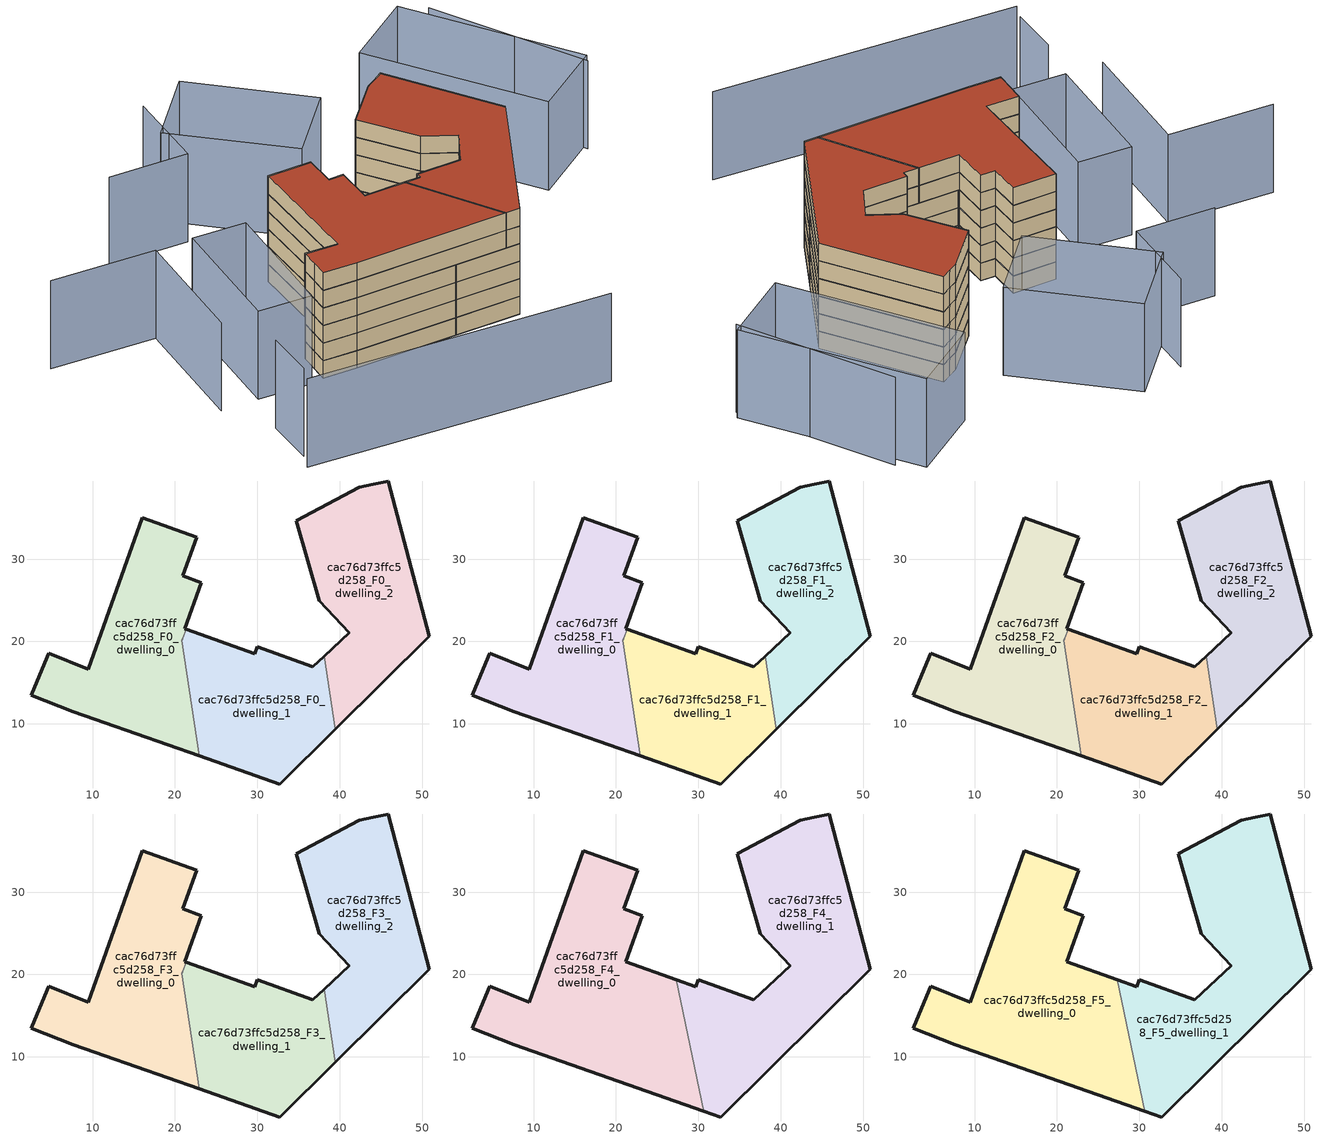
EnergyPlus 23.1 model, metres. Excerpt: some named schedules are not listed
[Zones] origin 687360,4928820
cac76d73ffc5d258_F0_dwelling_0
 floor ground (EU_floor_Construction): 22.94,6.12 20.85,20.14 20.93,20.35 20.93,20.36 20.95,20.41 21.35,21.48 21.33,21.49 21.19,21.54 23.19,27.16 20.95,27.96 22.64,32.68 16.05,35.04 9.48,16.62 4.65,18.58 3.6,15.98 2.56,13.47 7.65,11.48 z0
 wall outside (EU_wall_Construction): 22.94,6.12 7.65,11.48 2.56,13.47 3.6,15.98 4.65,18.58 9.48,16.62 16.05,35.04 22.64,32.68 20.95,27.96 23.19,27.16 21.19,21.54 21.33,21.49 21.35,21.48 z0:3
 wall to cac76d73ffc5d258_F0_dwelling_1 (EU_wall_Construction): 21.35,21.48 20.95,20.41 20.93,20.36 20.93,20.35 / 20.92,20.34 20.85,20.14 22.94,6.12 z0:3
cac76d73ffc5d258_F0_dwelling_1
 floor ground (EU_floor_Construction): 39.44,9.34 38.12,18.23 36.76,16.96 30.01,19.37 29.7,18.5 21.35,21.48 20.95,20.41 20.93,20.36 20.92,20.34 20.85,20.14 22.94,6.12 32.72,2.7 z0
 wall outside (EU_wall_Construction): 39.44,9.34 32.72,2.7 22.94,6.12 / 21.36,21.48 29.7,18.5 30.01,19.37 36.76,16.96 38.12,18.23 z0:3
 wall to cac76d73ffc5d258_F0_dwelling_2 (EU_wall_Construction): 38.12,18.23 39.44,9.34 z0:3
cac76d73ffc5d258_F0_dwelling_2
 floor ground (EU_floor_Construction): 50.87,20.63 45.91,39.49 44.06,39.09 42.37,38.74 34.74,34.66 37.51,24.95 41.14,21.07 38.12,18.23 39.44,9.34 z0
 wall outside (EU_wall_Construction): 38.12,18.23 41.14,21.07 37.51,24.95 34.74,34.66 42.37,38.74 44.06,39.09 45.91,39.49 50.87,20.63 39.44,9.34 z0:3
cac76d73ffc5d258_F1_dwelling_0
 floor to cac76d73ffc5d258_F0_dwelling_0 (EU_floor_Construction): 22.94,6.12 20.85,20.14 20.93,20.35 20.93,20.36 20.95,20.41 21.35,21.48 21.33,21.49 21.19,21.54 23.19,27.16 20.95,27.96 22.64,32.68 16.05,35.04 9.48,16.62 4.65,18.58 3.6,15.98 2.56,13.47 7.65,11.48 z3
 wall outside (EU_wall_Construction): 22.94,6.12 7.65,11.48 2.56,13.47 3.6,15.98 4.65,18.58 9.48,16.62 16.05,35.04 22.64,32.68 20.95,27.96 23.19,27.16 21.19,21.54 21.33,21.49 21.35,21.48 z3:6
 wall to cac76d73ffc5d258_F1_dwelling_1 (EU_wall_Construction): 21.35,21.48 20.95,20.41 20.93,20.36 20.93,20.35 / 20.92,20.34 20.85,20.14 22.94,6.12 z3:6
cac76d73ffc5d258_F1_dwelling_1
 floor to cac76d73ffc5d258_F0_dwelling_1 (EU_floor_Construction): 39.44,9.34 38.12,18.23 36.76,16.96 30.01,19.37 29.7,18.5 21.35,21.48 20.95,20.41 20.93,20.36 20.92,20.34 20.85,20.14 22.94,6.12 32.72,2.7 z3
 wall outside (EU_wall_Construction): 39.44,9.34 32.72,2.7 22.94,6.12 / 21.36,21.48 29.7,18.5 30.01,19.37 36.76,16.96 38.12,18.23 z3:6
 wall to cac76d73ffc5d258_F1_dwelling_2 (EU_wall_Construction): 38.12,18.23 39.44,9.34 z3:6
cac76d73ffc5d258_F1_dwelling_2
 floor to cac76d73ffc5d258_F0_dwelling_2 (EU_floor_Construction): 50.87,20.63 45.91,39.49 44.06,39.09 42.37,38.74 34.74,34.66 37.51,24.95 41.14,21.07 38.12,18.23 39.44,9.34 z3
 wall outside (EU_wall_Construction): 38.12,18.23 41.14,21.07 37.51,24.95 34.74,34.66 42.37,38.74 44.06,39.09 45.91,39.49 50.87,20.63 39.44,9.34 z3:6
cac76d73ffc5d258_F2_dwelling_0
 floor to cac76d73ffc5d258_F1_dwelling_0 (EU_floor_Construction): 22.94,6.12 20.85,20.14 20.93,20.35 20.93,20.36 20.95,20.41 21.35,21.48 21.33,21.49 21.19,21.54 23.19,27.16 20.95,27.96 22.64,32.68 16.05,35.04 9.48,16.62 4.65,18.58 3.6,15.98 2.56,13.47 7.65,11.48 z6
 wall outside (EU_wall_Construction): 22.94,6.12 7.65,11.48 2.56,13.47 3.6,15.98 4.65,18.58 9.48,16.62 16.05,35.04 22.64,32.68 20.95,27.96 23.19,27.16 21.19,21.54 21.33,21.49 21.35,21.48 z6:9
 wall to cac76d73ffc5d258_F2_dwelling_1 (EU_wall_Construction): 21.35,21.48 20.95,20.41 20.93,20.36 20.93,20.35 / 20.92,20.34 20.85,20.14 22.94,6.12 z6:9
cac76d73ffc5d258_F2_dwelling_1
 floor to cac76d73ffc5d258_F1_dwelling_1 (EU_floor_Construction): 39.44,9.34 38.12,18.23 36.76,16.96 30.01,19.37 29.7,18.5 21.35,21.48 20.95,20.41 20.93,20.36 20.92,20.34 20.85,20.14 22.94,6.12 32.72,2.7 z6
 wall outside (EU_wall_Construction): 39.44,9.34 32.72,2.7 22.94,6.12 / 21.36,21.48 29.7,18.5 30.01,19.37 36.76,16.96 38.12,18.23 z6:9
 wall to cac76d73ffc5d258_F2_dwelling_2 (EU_wall_Construction): 38.12,18.23 39.44,9.34 z6:9
cac76d73ffc5d258_F2_dwelling_2
 floor to cac76d73ffc5d258_F1_dwelling_2 (EU_floor_Construction): 50.87,20.63 45.91,39.49 44.06,39.09 42.37,38.74 34.74,34.66 37.51,24.95 41.14,21.07 38.12,18.23 39.44,9.34 z6
 wall outside (EU_wall_Construction): 38.12,18.23 41.14,21.07 37.51,24.95 34.74,34.66 42.37,38.74 44.06,39.09 45.91,39.49 50.87,20.63 39.44,9.34 z6:9
cac76d73ffc5d258_F3_dwelling_0
 floor to cac76d73ffc5d258_F2_dwelling_0 (EU_floor_Construction): 22.94,6.12 20.85,20.14 20.93,20.35 20.93,20.36 20.95,20.41 21.35,21.48 21.33,21.49 21.19,21.54 23.19,27.16 20.95,27.96 22.64,32.68 16.05,35.04 9.48,16.62 4.65,18.58 3.6,15.98 2.56,13.47 7.65,11.48 z9
 wall outside (EU_wall_Construction): 22.94,6.12 7.65,11.48 2.56,13.47 3.6,15.98 4.65,18.58 9.48,16.62 16.05,35.04 22.64,32.68 20.95,27.96 23.19,27.16 21.19,21.54 21.33,21.49 21.35,21.48 z9:12
 wall to cac76d73ffc5d258_F3_dwelling_1 (EU_wall_Construction): 21.35,21.48 20.95,20.41 20.93,20.36 20.93,20.35 / 20.92,20.34 20.85,20.14 22.94,6.12 z9:12
cac76d73ffc5d258_F3_dwelling_1
 floor to cac76d73ffc5d258_F2_dwelling_1 (EU_floor_Construction): 39.44,9.34 38.12,18.23 36.76,16.96 30.01,19.37 29.7,18.5 21.35,21.48 20.95,20.41 20.93,20.36 20.92,20.34 20.85,20.14 22.94,6.12 32.72,2.7 z9
 wall outside (EU_wall_Construction): 39.44,9.34 32.72,2.7 22.94,6.12 / 21.36,21.48 29.7,18.5 30.01,19.37 36.76,16.96 38.12,18.23 z9:12
 wall to cac76d73ffc5d258_F3_dwelling_2 (EU_wall_Construction): 38.12,18.23 39.44,9.34 z9:12
cac76d73ffc5d258_F3_dwelling_2
 floor to cac76d73ffc5d258_F2_dwelling_2 (EU_floor_Construction): 50.87,20.63 45.91,39.49 44.06,39.09 42.37,38.74 34.74,34.66 37.51,24.95 41.14,21.07 38.12,18.23 39.44,9.34 z9
 wall outside (EU_wall_Construction): 38.12,18.23 41.14,21.07 37.51,24.95 34.74,34.66 42.37,38.74 44.06,39.09 45.91,39.49 50.87,20.63 39.44,9.34 z9:12
cac76d73ffc5d258_F4_dwelling_0
 floor to cac76d73ffc5d258_F3_dwelling_0 (EU_floor_Construction): 22.94,6.12 20.85,20.14 20.93,20.35 20.93,20.36 20.95,20.41 21.35,21.48 21.19,21.54 23.19,27.16 20.95,27.96 22.64,32.68 16.05,35.04 9.48,16.62 4.65,18.58 3.6,15.98 2.56,13.47 7.65,11.48 z12
 floor to cac76d73ffc5d258_F3_dwelling_1 (EU_floor_Construction): 30.67,3.41 27.35,19.34 21.36,21.48 20.95,20.41 20.93,20.36 20.93,20.35 20.85,20.14 22.94,6.12 z12
 wall outside (EU_wall_Construction): 30.67,3.41 7.65,11.48 2.56,13.47 3.6,15.98 4.65,18.58 9.48,16.62 16.05,35.04 22.64,32.68 20.95,27.96 23.19,27.16 21.19,21.54 27.35,19.34 z12:15
 wall to cac76d73ffc5d258_F4_dwelling_1 (EU_wall_Construction): 27.35,19.34 30.67,3.41 z12:15
cac76d73ffc5d258_F4_dwelling_1
 floor to cac76d73ffc5d258_F3_dwelling_1 (EU_floor_Construction): 39.44,9.34 38.12,18.23 36.76,16.96 30.01,19.37 29.7,18.5 27.35,19.34 30.67,3.41 32.72,2.7 z12
 floor to cac76d73ffc5d258_F3_dwelling_2 (EU_floor_Construction): 50.87,20.63 45.91,39.49 44.06,39.09 42.37,38.74 34.74,34.66 37.51,24.95 41.14,21.07 38.12,18.23 39.44,9.34 z12
 wall outside (EU_wall_Construction): 27.35,19.34 29.7,18.5 30.01,19.37 36.76,16.96 41.14,21.07 37.51,24.95 34.74,34.66 42.37,38.74 44.06,39.09 45.91,39.49 50.87,20.63 32.72,2.7 30.67,3.41 z12:15
cac76d73ffc5d258_F5_dwelling_0
 floor to cac76d73ffc5d258_F4_dwelling_0 (EU_floor_Construction): 30.67,3.41 27.35,19.34 21.19,21.54 23.19,27.16 20.95,27.96 22.64,32.68 16.05,35.04 9.48,16.62 4.65,18.58 3.6,15.98 2.56,13.47 7.65,11.48 z15
 wall outside (EU_wall_Construction): 30.67,3.41 7.65,11.48 2.56,13.47 3.6,15.98 4.65,18.58 9.48,16.62 16.05,35.04 22.64,32.68 20.95,27.96 23.19,27.16 21.19,21.54 27.35,19.34 z15:18
 wall to cac76d73ffc5d258_F5_dwelling_1 (EU_wall_Construction): 27.35,19.34 30.67,3.41 z15:18
 roof outside (EU_roof_Construction): 22.64,32.68 20.95,27.96 23.19,27.16 21.19,21.54 27.35,19.34 30.67,3.41 7.65,11.48 2.56,13.47 3.6,15.98 4.65,18.58 9.48,16.62 16.05,35.04 z18
cac76d73ffc5d258_F5_dwelling_1
 floor to cac76d73ffc5d258_F4_dwelling_1 (EU_floor_Construction): 50.87,20.63 45.91,39.49 44.06,39.09 42.37,38.74 34.74,34.66 37.51,24.95 41.14,21.07 36.76,16.96 30.01,19.37 29.7,18.5 27.35,19.34 30.67,3.41 32.72,2.7 z15
 wall outside (EU_wall_Construction): 27.35,19.34 29.7,18.5 30.01,19.37 36.76,16.96 41.14,21.07 37.51,24.95 34.74,34.66 42.37,38.74 44.06,39.09 45.91,39.49 50.87,20.63 32.72,2.7 30.67,3.41 z15:18
 roof outside (EU_roof_Construction): 45.91,39.49 50.87,20.63 32.72,2.7 30.67,3.41 27.35,19.34 29.7,18.5 30.01,19.37 36.76,16.96 41.14,21.07 37.51,24.95 34.74,34.66 42.37,38.74 44.06,39.09 z18
shading: -15.73,0.94 28.23,-17.97 / -20.3,44.35 -4.96,37.92 / -4.96,37.92 -12.79,19.24 / 70.39,21.97 66.09,47.57 / -11.17,10.61 -13.97,3.06 / 21.38,62.44 16.32,50.02 / 16.32,50.02 4.8,54.72 / 0.7,35.97 8.5,32.67 / 8.5,32.67 0.52,13.81 / 0.52,13.81 -7.28,17.11 / -7.28,17.11 0.7,35.97 / 63.56,51.27 71.4,22.98 / 71.4,22.98 59,19.54 / 59,19.54 51.16,47.83 / 51.16,47.83 63.56,51.27 / 29.42,62.58 39.13,44.75 / 39.13,44.75 27.66,38.5 / 27.66,38.5 17.95,56.33 / 17.95,56.33 29.42,62.58 z0:15
[Building]
EU S2 Campaign: North Axis=0; Terrain=City; Solar Distribution=FullExterior
[Site:Location]
Bologna: Latitude=44.5; Longitude=11.25; Time Zone=1; Elevation=37
[SizingPeriod:WeatherFileDays]
AnnualSizingPeriod: Begin Month=1; Begin Day of Month=1; End Month=12; End Day of Month=31; Day of Week for Start Day=Monday; Use Weather File Daylight Saving Period=No; Use Weather File Rain and Snow Indicators=No
[MATERIAL]
EU_InternalMass_Material: Roughness=MediumRough; Thickness=0.1; Conductivity=1; Density=1800; Specific Heat=900; Thermal Absorptance=0.9; Solar Absorptance=0.7; Visible Absorptance=0.7
[MATERIAL:NOMASS] Roughness=MediumRough; Thermal Absorptance=0.9; Solar Absorptance=0.7; Visible Absorptance=0.7
Name | Thermal Resistance
EU_wall_NoMass | 0.905828
EU_roof_NoMass | 0.37593
EU_floor_NoMass | 0.67114
[CONSTRUCTION]
EU_wall_Construction: EU_wall_NoMass
EU_roof_Construction: EU_roof_NoMass
EU_floor_Construction: EU_floor_NoMass
EU_InternalMass_Construction: EU_InternalMass_Material
[ZONE] Type=1; Multiplier=1; Ceiling Height=autocalculate; Floor Area=autocalculate; Part of Total Floor Area=Yes
Name | Volume
cac76d73ffc5d258_F0_dwelling_0; cac76d73ffc5d258_F1_dwelling_0; cac76d73ffc5d258_F2_dwelling_0; cac76d73ffc5d258_F3_dwelling_0 | 886.508
cac76d73ffc5d258_F4_dwelling_0; cac76d73ffc5d258_F5_dwelling_0 | 1205.63
cac76d73ffc5d258_F0_dwelling_1; cac76d73ffc5d258_F1_dwelling_1; cac76d73ffc5d258_F2_dwelling_1; cac76d73ffc5d258_F3_dwelling_1 | 710.802
cac76d73ffc5d258_F4_dwelling_1; cac76d73ffc5d258_F5_dwelling_1 | 1205.6
cac76d73ffc5d258_F0_dwelling_2; cac76d73ffc5d258_F1_dwelling_2; cac76d73ffc5d258_F2_dwelling_2; cac76d73ffc5d258_F3_dwelling_2 | 813.947
[INTERNALMASS] Construction=EU_InternalMass_Construction
Name | Zone or ZoneList | Surface Area
cac76d73ffc5d258_F0_dwelling_0_EU_InternalMass | cac76d73ffc5d258_F0_dwelling_0 | 295.502
cac76d73ffc5d258_F0_dwelling_1_EU_InternalMass | cac76d73ffc5d258_F0_dwelling_1 | 236.933
cac76d73ffc5d258_F0_dwelling_2_EU_InternalMass | cac76d73ffc5d258_F0_dwelling_2 | 271.313
cac76d73ffc5d258_F1_dwelling_0_EU_InternalMass | cac76d73ffc5d258_F1_dwelling_0 | 295.502
cac76d73ffc5d258_F1_dwelling_1_EU_InternalMass | cac76d73ffc5d258_F1_dwelling_1 | 236.933
cac76d73ffc5d258_F1_dwelling_2_EU_InternalMass | cac76d73ffc5d258_F1_dwelling_2 | 271.313
cac76d73ffc5d258_F2_dwelling_0_EU_InternalMass | cac76d73ffc5d258_F2_dwelling_0 | 295.502
cac76d73ffc5d258_F2_dwelling_1_EU_InternalMass | cac76d73ffc5d258_F2_dwelling_1 | 236.933
cac76d73ffc5d258_F2_dwelling_2_EU_InternalMass | cac76d73ffc5d258_F2_dwelling_2 | 271.313
cac76d73ffc5d258_F3_dwelling_0_EU_InternalMass | cac76d73ffc5d258_F3_dwelling_0 | 295.502
cac76d73ffc5d258_F3_dwelling_1_EU_InternalMass | cac76d73ffc5d258_F3_dwelling_1 | 236.933
cac76d73ffc5d258_F3_dwelling_2_EU_InternalMass | cac76d73ffc5d258_F3_dwelling_2 | 271.313
cac76d73ffc5d258_F4_dwelling_0_EU_InternalMass | cac76d73ffc5d258_F4_dwelling_0 | 401.877
cac76d73ffc5d258_F4_dwelling_1_EU_InternalMass | cac76d73ffc5d258_F4_dwelling_1 | 401.868
cac76d73ffc5d258_F5_dwelling_0_EU_InternalMass | cac76d73ffc5d258_F5_dwelling_0 | 401.877
cac76d73ffc5d258_F5_dwelling_1_EU_InternalMass | cac76d73ffc5d258_F5_dwelling_1 | 401.868
[OTHEREQUIPMENT] Fuel Type=Electricity; Design Level Calculation Method=Watts/Area; Power per Zone Floor Area=1; Fraction Latent=0; Fraction Radiant=0; Fraction Lost=0; Carbon Dioxide Generation Rate=0; EndUse Subcategory=EU_Step8_InternalGains
Name | Zone or ZoneList or Space or SpaceList | Schedule
EU_Step8_InternalGain_cac76d73ffc5d258_F0_dwelling_0_f000 | cac76d73ffc5d258_F0_dwelling_0 | EU_Step8_GainSchedule_cac76d73ffc5d258_F0_dwelling_0_f000
EU_Step8_InternalGain_cac76d73ffc5d258_F0_dwelling_1_f000 | cac76d73ffc5d258_F0_dwelling_1 | EU_Step8_GainSchedule_cac76d73ffc5d258_F0_dwelling_1_f000
EU_Step8_InternalGain_cac76d73ffc5d258_F0_dwelling_2_f000 | cac76d73ffc5d258_F0_dwelling_2 | EU_Step8_GainSchedule_cac76d73ffc5d258_F0_dwelling_2_f000
EU_Step8_InternalGain_cac76d73ffc5d258_F1_dwelling_0_f000 | cac76d73ffc5d258_F1_dwelling_0 | EU_Step8_GainSchedule_cac76d73ffc5d258_F1_dwelling_0_f000
EU_Step8_InternalGain_cac76d73ffc5d258_F1_dwelling_1_f000 | cac76d73ffc5d258_F1_dwelling_1 | EU_Step8_GainSchedule_cac76d73ffc5d258_F1_dwelling_1_f000
EU_Step8_InternalGain_cac76d73ffc5d258_F1_dwelling_2_f000 | cac76d73ffc5d258_F1_dwelling_2 | EU_Step8_GainSchedule_cac76d73ffc5d258_F1_dwelling_2_f000
EU_Step8_InternalGain_cac76d73ffc5d258_F2_dwelling_0_f000 | cac76d73ffc5d258_F2_dwelling_0 | EU_Step8_GainSchedule_cac76d73ffc5d258_F2_dwelling_0_f000
EU_Step8_InternalGain_cac76d73ffc5d258_F2_dwelling_1_f000 | cac76d73ffc5d258_F2_dwelling_1 | EU_Step8_GainSchedule_cac76d73ffc5d258_F2_dwelling_1_f000
EU_Step8_InternalGain_cac76d73ffc5d258_F2_dwelling_2_f000 | cac76d73ffc5d258_F2_dwelling_2 | EU_Step8_GainSchedule_cac76d73ffc5d258_F2_dwelling_2_f000
EU_Step8_InternalGain_cac76d73ffc5d258_F3_dwelling_0_f000 | cac76d73ffc5d258_F3_dwelling_0 | EU_Step8_GainSchedule_cac76d73ffc5d258_F3_dwelling_0_f000
EU_Step8_InternalGain_cac76d73ffc5d258_F3_dwelling_1_f000 | cac76d73ffc5d258_F3_dwelling_1 | EU_Step8_GainSchedule_cac76d73ffc5d258_F3_dwelling_1_f000
EU_Step8_InternalGain_cac76d73ffc5d258_F3_dwelling_2_f000 | cac76d73ffc5d258_F3_dwelling_2 | EU_Step8_GainSchedule_cac76d73ffc5d258_F3_dwelling_2_f000
EU_Step8_InternalGain_cac76d73ffc5d258_F4_dwelling_0_f000 | cac76d73ffc5d258_F4_dwelling_0 | EU_Step8_GainSchedule_cac76d73ffc5d258_F4_dwelling_0_f000
EU_Step8_InternalGain_cac76d73ffc5d258_F4_dwelling_1_f000 | cac76d73ffc5d258_F4_dwelling_1 | EU_Step8_GainSchedule_cac76d73ffc5d258_F4_dwelling_1_f000
EU_Step8_InternalGain_cac76d73ffc5d258_F5_dwelling_0_f000 | cac76d73ffc5d258_F5_dwelling_0 | EU_Step8_GainSchedule_cac76d73ffc5d258_F5_dwelling_0_f000
EU_Step8_InternalGain_cac76d73ffc5d258_F5_dwelling_1_f000 | cac76d73ffc5d258_F5_dwelling_1 | EU_Step8_GainSchedule_cac76d73ffc5d258_F5_dwelling_1_f000
[ZONEVENTILATION:DESIGNFLOWRATE] Schedule=EU_AlwaysOn; Design Flow Rate Calculation Method=AirChanges/Hour; Air Changes per Hour=0.73129; Ventilation Type=Natural; Fan Pressure Rise=0; Fan Total Efficiency=1; Constant Term Coefficient=1; Temperature Term Coefficient=0; Velocity Term Coefficient=0; Velocity Squared Term Coefficient=0; Minimum Indoor Temperature=-100; Maximum Indoor Temperature=100; Delta Temperature=-100; Minimum Outdoor Temperature=-100; Maximum Outdoor Temperature=100; Maximum Wind Speed=40
Name | Zone or ZoneList or Space or SpaceList
EU_ConstantAir_cac76d73ffc5d258_F0_dwelling_0 | cac76d73ffc5d258_F0_dwelling_0
EU_ConstantAir_cac76d73ffc5d258_F0_dwelling_1 | cac76d73ffc5d258_F0_dwelling_1
EU_ConstantAir_cac76d73ffc5d258_F0_dwelling_2 | cac76d73ffc5d258_F0_dwelling_2
EU_ConstantAir_cac76d73ffc5d258_F1_dwelling_0 | cac76d73ffc5d258_F1_dwelling_0
EU_ConstantAir_cac76d73ffc5d258_F1_dwelling_1 | cac76d73ffc5d258_F1_dwelling_1
EU_ConstantAir_cac76d73ffc5d258_F1_dwelling_2 | cac76d73ffc5d258_F1_dwelling_2
EU_ConstantAir_cac76d73ffc5d258_F2_dwelling_0 | cac76d73ffc5d258_F2_dwelling_0
EU_ConstantAir_cac76d73ffc5d258_F2_dwelling_1 | cac76d73ffc5d258_F2_dwelling_1
EU_ConstantAir_cac76d73ffc5d258_F2_dwelling_2 | cac76d73ffc5d258_F2_dwelling_2
EU_ConstantAir_cac76d73ffc5d258_F3_dwelling_0 | cac76d73ffc5d258_F3_dwelling_0
EU_ConstantAir_cac76d73ffc5d258_F3_dwelling_1 | cac76d73ffc5d258_F3_dwelling_1
EU_ConstantAir_cac76d73ffc5d258_F3_dwelling_2 | cac76d73ffc5d258_F3_dwelling_2
EU_ConstantAir_cac76d73ffc5d258_F4_dwelling_0 | cac76d73ffc5d258_F4_dwelling_0
EU_ConstantAir_cac76d73ffc5d258_F4_dwelling_1 | cac76d73ffc5d258_F4_dwelling_1
EU_ConstantAir_cac76d73ffc5d258_F5_dwelling_0 | cac76d73ffc5d258_F5_dwelling_0
EU_ConstantAir_cac76d73ffc5d258_F5_dwelling_1 | cac76d73ffc5d258_F5_dwelling_1
[HVACTEMPLATE:THERMOSTAT] Constant Heating Setpoint=20; Constant Cooling Setpoint=50
EU_HeatOnly_cac76d73ffc5d258_F0_dwelling_0; EU_HeatOnly_cac76d73ffc5d258_F0_dwelling_1; EU_HeatOnly_cac76d73ffc5d258_F0_dwelling_2; EU_HeatOnly_cac76d73ffc5d258_F1_dwelling_0; EU_HeatOnly_cac76d73ffc5d258_F1_dwelling_1; EU_HeatOnly_cac76d73ffc5d258_F1_dwelling_2; EU_HeatOnly_cac76d73ffc5d258_F2_dwelling_0; EU_HeatOnly_cac76d73ffc5d258_F2_dwelling_1; EU_HeatOnly_cac76d73ffc5d258_F2_dwelling_2; EU_HeatOnly_cac76d73ffc5d258_F3_dwelling_0; EU_HeatOnly_cac76d73ffc5d258_F3_dwelling_1; EU_HeatOnly_cac76d73ffc5d258_F3_dwelling_2; EU_HeatOnly_cac76d73ffc5d258_F4_dwelling_0
